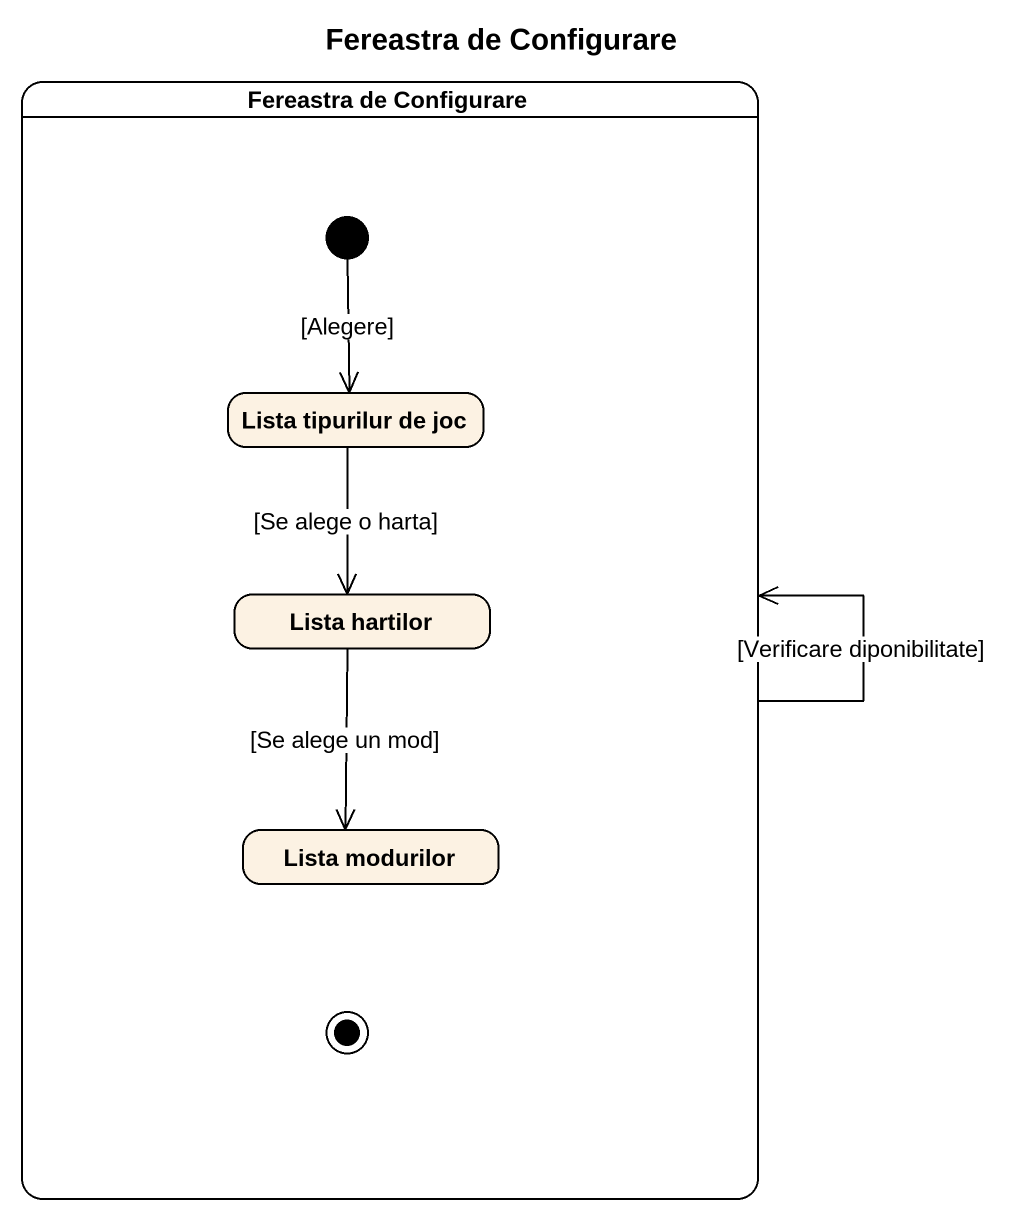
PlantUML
@startuml
title Fereastra de Configurare
hide empty description
state "Fereastra de Configurare" as Fereastra_de_Configurare {
  state "Lista tipurilur de joc" as Lista_tipurilur_de_joc
  state "Lista hartilor" as Lista_hartilor
  state "Lista modurilor" as Lista_modurilor
  state final1 <<end>>
  [*] --> Lista_tipurilur_de_joc : [Alegere]
}
Fereastra_de_Configurare --> Fereastra_de_Configurare : [Verificare diponibilitate]
Lista_tipurilur_de_joc --> Lista_hartilor : [Se alege o harta]
Lista_hartilor --> Lista_modurilor : [Se alege un mod]
@enduml
